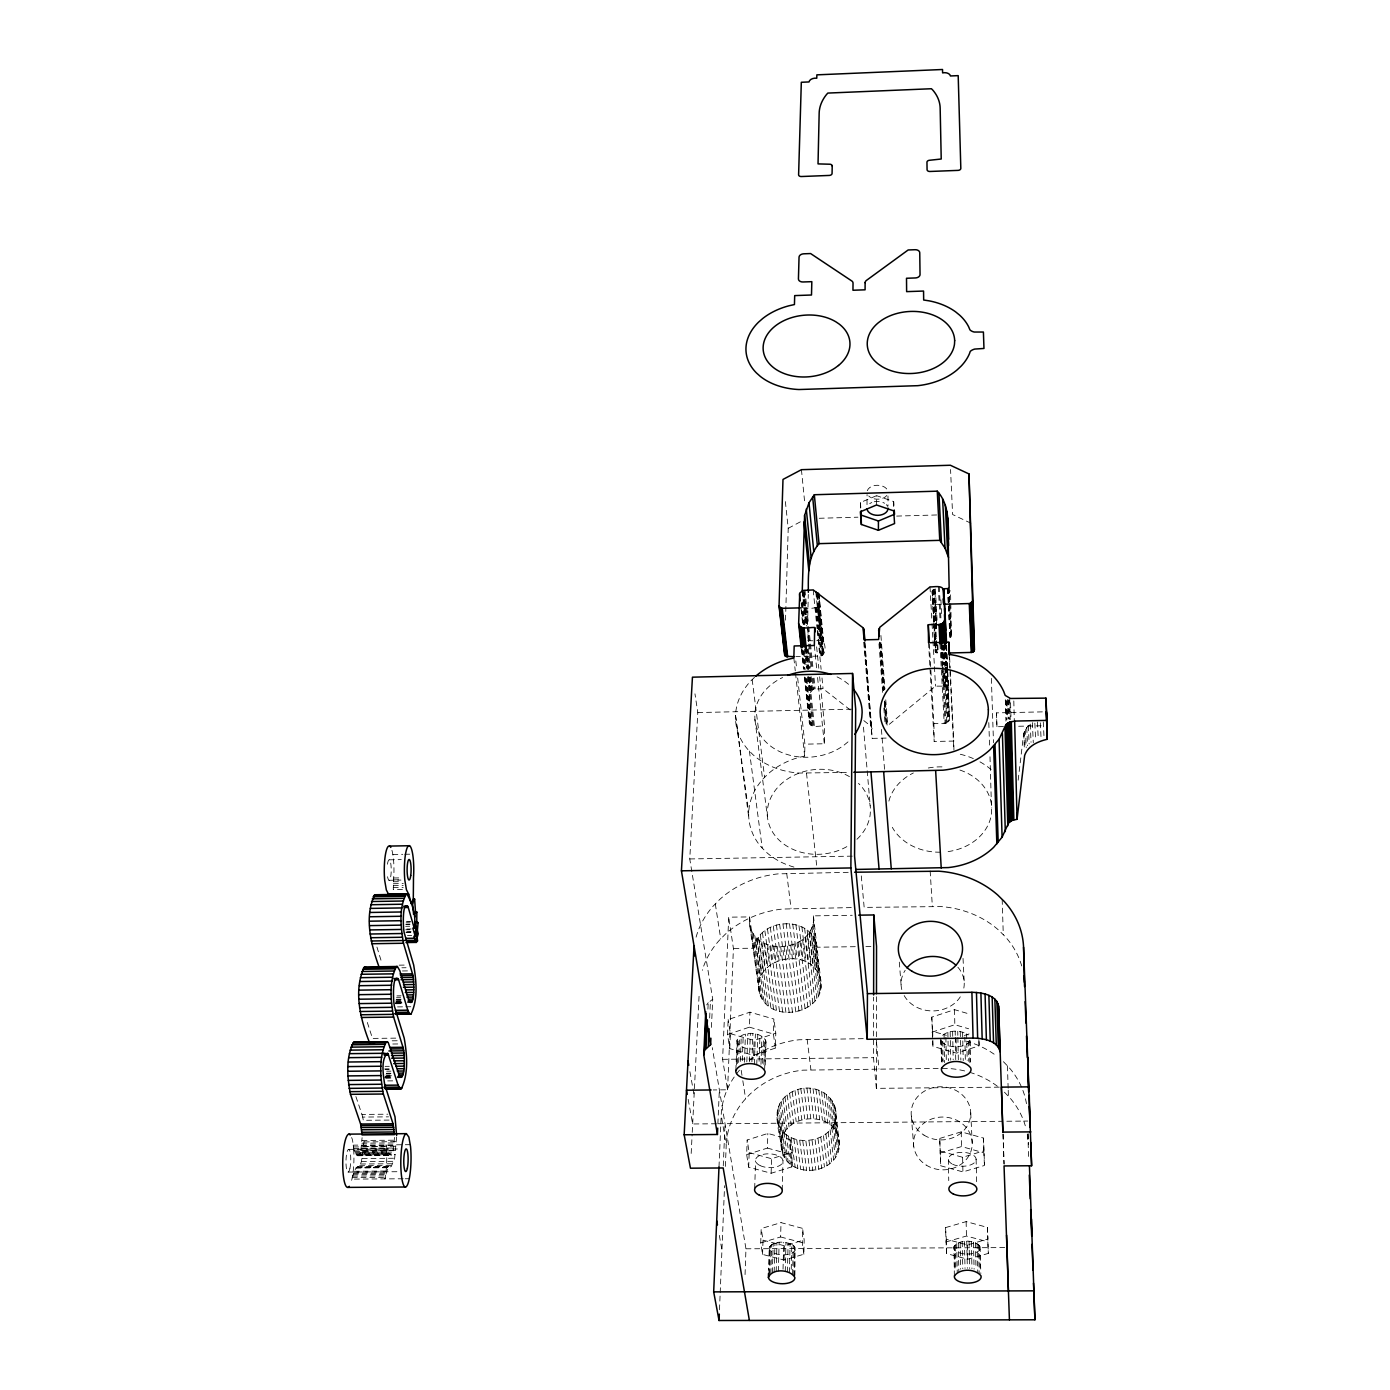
<?xml version="1.0" encoding="UTF-8"?>
<svg xmlns="http://www.w3.org/2000/svg" width="1390" height="1390" viewBox="0 0 1390 1390"><rect width="100%" height="100%" fill="white"/><g stroke="black" fill="none" stroke-linecap="round" stroke-linejoin="round"><path stroke-width="0.75" stroke-dasharray="5 3.75" d="M999.271 1087.154L876.36 1088.353L876.412 1038.886M876.412 1036.731L876.482 995.865M886.16 738.073L872.155 738.368L864.91 641.85M876.36 1088.353L873.493 1057.686L873.615 997.134M876.551 504.97L876.569 495.657L893.683 501.564L894.1 507.923M867.013 504.657L867.065 494.562M860.375 508.097L860.41 502.52L876.569 495.657M737.048 1040.154L737.03 1041.492A14.543 7.715 2.5 0 0 752.668 1049.033A14.543 7.715 2.5 0 0 765.994 1041.179C761.32 1031.31 742.26 1030.476 737.048 1040.154L735.849 1070.422M391.928 850.298A24.082 4.848 -89.9 0 1 393.683 877.994L393.248 889.635L403.169 889.478M816.729 640.773C826.477 636.325 827.641 655.211 820.361 656.045L795.862 656.636M797.669 677.99L804.914 744.171L824.305 743.754L824.618 726.014L819.648 676.791M803.055 607.812C809.588 608.611 823.054 609.88 819.023 598.656M803.872 1254.232L802.273 1242.677L802.569 1228.36L781.006 1222.627L761.181 1228.569L760.73 1242.886L762.571 1254.406L784.064 1260.035L803.872 1254.232L804.167 1239.949L802.569 1228.36M396.637 1136.985L394.656 1158.252L391.268 1166.505C386.159 1167.531 386.385 1174.932 384.874 1178.894A26.671 5.299 -88.7 0 0 386.264 1146.854L386.02 1144.873L388.331 1153.405L391.302 1155.333L393.318 1150.208L394.465 1137.402M791.24 1269.261L791.814 1244.45C784.968 1241.513 773.691 1240.28 769.261 1247.525L768.618 1270.234M792.613 1274.283L793.256 1245.336L791.814 1244.45M793.968 867.082A70.334 57.755 -5.5 0 1 765.386 851.34L760.886 846.632A70.334 57.755 -5.5 0 1 763.232 778.713L767.958 774.022A70.334 57.755 -5.5 0 1 798.416 757.55L804.654 756.073L804.914 744.171M807.607 624.649L808.285 594.486M793.725 1275.273L794.368 1246.344L793.256 1245.336M794.472 1276.333L794.368 1246.344M794.889 1275.36L795.115 1247.403M785.263 1271.537L785.958 1242.573M791.796 1166.87L790.059 1154.273L790.406 1139.661L767.836 1133.458L747.177 1140.009L746.656 1154.603L748.671 1167.183L771.137 1173.264L791.796 1166.87L792.144 1152.293L790.406 1139.661M787.418 1271.989L788.113 1243.042M789.398 1272.615L790.076 1243.668M351.618 1137.559C354.241 1142.754 351.948 1153.926 358.724 1155.594L360.861 1150.468L362.095 1137.68M769.261 1247.525L769.243 1248.62A13.153 6.307 2.2 0 0 783.3 1254.875A13.153 6.307 2.2 0 0 795.48 1248.498M778.383 1271.277L779.13 1242.33M760.73 1242.886L780.624 1236.961L781.006 1222.627M782.222 1190.188L782.987 1160.65M783.039 1269.192L783.699 1242.312M784.064 1260.035L784.412 1245.788L804.167 1239.949M403.169 1178.772L351.931 1179.12L354.276 1171.249L356.188 1167.826L359.645 1165.741L361.469 1161.553L364.319 1138.81M772.371 1272.684L773.188 1243.755M781.667 1150.016C780.711 1133.198 769.938 1110.784 784.95 1096.936C790.041 1092.001 796.852 1088.995 803.872 1088.248C817.355 1086.563 832.349 1094.799 835.39 1108.594L839.386 1144.074C839.421 1176.687 784.238 1180.214 781.267 1147.289C777.948 1111.844 839.456 1108.004 839.386 1144.074M774.161 1272.041L774.96 1243.112M776.193 1271.572L776.958 1242.625M775.377 1048.112L773.413 1034.004L773.865 1019.026L749.94 1012.163L728.151 1019.582L727.526 1034.525L729.767 1048.616L753.589 1055.34L775.377 1048.112L775.794 1033.17L773.865 1019.026M785.506 620.166L788.217 528.322L785.263 500.678M771.137 1173.264L771.572 1158.721L792.144 1152.293M768.931 1273.31L769.695 1246.465M769.678 1274.369L770.512 1245.457M770.859 1273.466L771.676 1244.536M765.247 1064.966L765.994 1041.179M762.571 1254.406L763.006 1240.141L761.181 1228.569M746.656 1154.603L767.402 1148.088L767.836 1133.458M754.683 1188.259L755.587 1160.859M759.096 1061.265L759.965 1035.289M760.973 1064.375L761.894 1036.228M762.676 1063.298L763.51 1037.322M763.927 1064.497L764.743 1038.539M764.639 1070.126L765.595 1039.824M989.993 756.768L991.626 812.507A52.021 42.673 -1.3 0 1 945.912 851.861M753.589 1055.34L754.11 1040.432L775.794 1033.17M754.353 1064.306L755.395 1033.986M756.751 1064.844L757.776 1034.542M746.83 1061.873L747.855 1033.726M727.526 1034.525L749.401 1027.158L749.94 1012.163M749.349 1061.734L750.357 1033.587M751.903 1061.821L752.894 1033.673M748.671 1167.183L749.175 1152.623L747.177 1140.009M745.057 1274.578L745.961 1248.793L712.305 1047.678M742.277 1060.674L743.25 1034.716M759.131 991.4C752.737 956.251 812.542 945.391 820.673 979.325C827.745 1014.804 766.811 1025.976 759.131 991.4L749.349 922.63L749.558 916.914L728.707 917.174L722.609 1059.319L727.578 1089.795L713.192 1089.951M744.414 1062.255L745.457 1034.108M736.474 1064.792L737.499 1038.851M737.36 1063.559L738.368 1037.618M738.646 1062.447L739.654 1036.488M740.297 1061.474L741.287 1035.515M727.578 1089.795L733.416 948.432L728.707 917.174M729.767 1048.616L730.393 1033.691L728.151 1019.582M719.481 1309.814L720.107 1294.855M720.194 1292.717L724.572 1185.687M725.354 1166.401L726.24 1144.978L721.202 1115.11A85.607 76.519 -7.1 0 1 739.15 1070.561L740.94 1068.649L742.503 1078.71M718.995 1166.888L721.202 1115.11M723.269 1165.845L725.024 1123.676M717.883 1123.867L719.36 1089.882M711.419 1027.401L712.722 999.288L689.77 858.951L697.797 712.566L694.965 693.818M707.91 1009.175L708.222 1002.694L712.722 999.288M709.647 1017.966L710.464 1000.678M691.178 1153.457L692.133 1134.501M692.237 1132.381L699.118 995.049M749.349 922.63C753.554 958.787 816.764 951.889 813.428 915.871L852.226 915.28M929.389 644.109L933.906 723.651C938.215 722.817 948.432 725.997 949.492 719.012L946.538 644.004M936.634 623.015L934.81 589.03L932.099 591.636L933.524 621.921M1018.158 780.19L1023.718 733.242L1026.758 727.561L1032.388 722.609L1033.291 742.781M953.957 1246.674L953.835 1247.768A13.274 6.359 0.6 0 0 968.604 1254.041A13.274 6.359 0.6 0 0 980.124 1246.552C974.216 1239.411 959.587 1239.115 953.957 1246.674L954.339 1274.769M777.01 1117.386C780.45 1153.648 843.087 1144.474 835.39 1108.594M855.267 946.694L816.99 947.233C812.889 914.724 758.714 916.896 753.988 948.206L733.416 948.432M850.228 709.96L823.054 688.676L813.324 689.162L809.762 693.193L809.136 722.053C810.231 728.986 820.43 725.337 824.618 726.014M947.494 588.665L949.874 637.558L951.49 636.238L950.517 590.82M934.949 639.591L936.373 638.218M706.693 1004.918L708.222 1002.694M356.379 1167.652L389.183 1167.27M754.492 677.382L750.739 681.03A73.183 58.363 -5.7 0 0 735.501 715.311L748.88 818.623M948.918 690.048L945.322 686.156L935.505 686.139L887.168 726.067L885.222 700.317M848.004 741.878L843.956 745.214A53.776 42.899 -5.7 0 1 788.199 754.787A53.776 42.899 -5.7 0 1 754.909 719.377L754.787 714.877A53.776 42.899 -5.7 0 1 782.639 677.503M942.663 1035.272C949.735 1029.747 960.872 1029.851 968.135 1034.977M788.217 528.322L800.883 521.545M978.994 1041.562L979.116 1045.853L956.39 1053.134L932.916 1046.357L931.769 1017.132L954.513 1009.661L970.237 1014.266M931.978 1032.179L954.826 1024.725L968.622 1028.756M964.312 1035.481L970.481 1033.482M939.71 1138.445L961.22 1131.842L983.46 1138.08L984.033 1150.816L984.433 1165.48L962.923 1171.909L940.752 1165.793L939.71 1138.445L940.752 1165.793M939.935 1153.127L961.533 1146.559L983.859 1152.797L984.433 1165.48M940.526 1151.146L962.61 1157.279L984.033 1150.816M945.53 1227.613L966.137 1221.619L987.421 1227.387L987.943 1239.046L967.423 1244.919L946.295 1239.255L945.53 1227.613L946.52 1253.589L967.735 1259.253L988.325 1253.415L987.421 1227.387M945.773 1242L966.45 1236.04L987.821 1241.791L988.325 1253.415M848.213 872.329L778.105 873.876A92.279 78.813 -7.2 0 0 719.603 899.573L713.365 905.915A92.279 78.813 -7.2 0 0 695.469 939.605M851.271 907.601L782.57 909.043A90.854 78.361 -7.2 0 0 724.972 934.532L718.839 940.839A90.854 78.361 -7.2 0 0 702.315 970.307M863.225 1038.66L799.163 1039.772A85.607 76.519 -7.1 0 0 748.046 1061.578M938.146 1068.389L803.02 1070.161A84.39 76.033 -7.1 0 0 749.54 1094.625L743.876 1100.706A84.39 76.033 -7.1 0 0 726.24 1144.978M819.231 518.279L857.943 517.184M896.672 516.09L937.555 514.943M939.866 604.337L934.514 604.32L932.256 601.94M807.833 640.686L814.766 640.825M934.758 640.477L935.731 652.397L946.52 653.057M697.797 712.566L853.512 709.126M1003.458 726.588L996.943 726.727L996.491 712.879L1044.203 711.836M1018.644 726.258L1044.689 725.702M928.537 642.736L934.184 741.461L953.748 741.061L953.992 753.015M735.64 721.41A73.183 58.363 -5.7 0 0 748.029 749.679L752.685 754.44A73.183 58.363 -5.7 0 0 799.302 773.066L849.464 772.371M392.849 854.485L402.753 854.311M404.733 854.277L410.676 854.172M389.339 859.819L401.293 859.611M689.77 858.951L852.383 856.136M393.683 877.994L401.606 877.855M393.561 879.87L401.484 879.731M388.974 880.287L400.945 880.078M393.457 881.781L401.38 881.66M393.37 883.727L403.291 883.553M393.318 885.691L403.222 885.517M393.266 887.654L403.187 887.498M1021.719 965.946A91.497 78.9 -0.6 0 0 1005.213 936.652L999.028 930.483A91.497 78.9 -0.6 0 0 940.891 906.575L864.163 907.392L860.931 872.121M406.61 921.761L410.71 921.709M406.141 922.143L410.12 922.074M405.967 924.142L409.946 924.072M405.915 924.506L409.894 924.437M405.671 926.296L409.668 926.244M406.801 929.024L411.127 928.954M405.689 929.788L409.894 929.719M406.853 931.821L411.075 931.752M405.88 932.256L412.031 932.169M406.367 932.325L410.71 932.256M407.479 935.522L411.683 935.47M865.901 946.538L874.414 946.416M399.156 965.164L407.444 965.042M401.884 967.788L406.036 967.735M402.457 970.967L408.66 970.88M396.915 995.865L401.05 995.813M396.515 997.308L400.668 997.256M396.15 999.288L402.388 999.219M396.55 999.914L400.685 999.862M395.733 1000.974L404.056 1000.87M396.411 1001.286L402.683 1001.217M395.264 1002.294L403.587 1002.19M396.862 1002.52L403.135 1002.433M396.845 1003.18L403.083 1003.094M395.264 1003.354L403.621 1003.25M395.785 1003.736L404.142 1003.632M397.523 1006.899L403.743 1006.829M405.81 1006.794L412.048 1006.725M395.716 1038.139L372.468 1038.399L366.63 1020.277M392.171 1040.815L398.513 1040.745M392.762 1044.012L399.086 1043.942M722.609 1059.319L873.493 1057.686M385.099 1066.339L389.322 1066.304M384.856 1068.875L389.096 1068.841M384.995 1069.431L389.217 1069.379M386.663 1071.204L390.903 1071.151M386.281 1073.289L390.52 1073.236M386.733 1073.601L390.955 1073.549M385.847 1075.043L390.086 1075.009M386.472 1075.825L392.884 1075.756M385.36 1076.451L391.719 1076.399M384.822 1077.042L393.353 1076.955M384.839 1077.458L393.335 1077.372M385.325 1077.823L391.719 1077.754M385.864 1078.136L392.797 1077.945M387.688 1080.899L394.048 1080.847M355.892 1096.571L361.956 1114.432L387.827 1114.189M361.956 1114.432L362.686 1117.073L388.54 1116.848M389.131 1120.079L363.311 1120.305L362.686 1117.073M716.389 1123.763L692.654 1123.971L688.033 1098.639M718.543 1123.745L1002.607 1121.278M1006.812 1121.244L1027.766 1121.052M362.026 1140.46L394.395 1140.2M364.25 1141.92L396.515 1141.642M361.852 1143.206L394.256 1142.945M410.328 1144.682L353.199 1145.152L353.442 1147.115A26.636 5.577 -88.5 0 1 350.697 1183.481M361.608 1145.829L394.013 1145.569M363.954 1146.489L396.254 1146.229M353.529 1146.958L386.333 1146.698M361.261 1148.279L393.7 1148.018M353.894 1148.627L386.698 1148.366M348.612 1149.356L397.627 1148.974M354.294 1150.138L387.063 1149.878M360.861 1150.468L393.318 1150.208M363.52 1150.851L395.855 1150.59M354.711 1151.476L387.463 1151.233M360.392 1152.327L392.866 1152.084M355.145 1152.658L387.897 1152.397M355.614 1153.648L388.331 1153.405M359.871 1153.839L392.38 1153.578M356.101 1154.465L388.8 1154.204M359.315 1154.934L395.316 1154.638M356.605 1155.09L389.269 1154.829M357.108 1155.507L389.756 1155.264M357.63 1155.75L391.302 1155.333M362.251 1158.495L394.656 1158.252M361.469 1161.553L393.909 1161.31M360.583 1164.003L393.075 1163.76M359.645 1165.741L392.189 1165.498M357.699 1166.957L391.268 1166.505M356.935 1167.114L389.617 1166.87M356.188 1167.826L389.078 1167.409M356.118 1167.948L388.835 1167.704M354.276 1171.249L387.098 1171.005M348.143 1172.065L397.245 1171.718M353.859 1172.309L386.698 1172.083M353.46 1173.49L386.316 1173.247M353.043 1174.759L385.934 1174.515M352.66 1176.114L385.569 1175.888M352.278 1177.573L385.204 1177.347M405.202 1178.755L409.268 1178.72M745.961 1248.793L1004.848 1247.594M942.368 1068.354L950.343 1068.632A84.999 76.467 1.6 0 1 967.457 1071.655M780.624 1236.961L802.273 1242.677M763.006 1240.141L784.412 1245.788M767.402 1148.088L790.059 1154.273M749.175 1152.623L771.572 1158.721M730.393 1033.691L754.11 1040.432M749.401 1027.158L773.413 1034.004M931.769 1017.132L932.707 1031.345L946.347 1035.307M970.898 523.213L952.602 514.509L950.552 469.525M848.578 684.297L844.668 681.256A53.776 42.899 -5.7 0 0 835.72 676.287M863.816 720.593L871.165 726.414L872.173 728.916M1003.424 1061.699L1009.262 1067.746A86.215 76.971 1.1 0 1 1026.567 1104.338M1004.449 1092.193L1010.2 1098.204A84.999 76.467 1.6 0 1 1025.559 1126.717M376.933 947.042L381.955 963.357M689.909 1071.69L694.114 1095.042M719.325 1235.38L721.931 1249.957M715.311 903.952L720.732 938.876M742.816 1080.725L745.631 1098.83M753.085 933.455L762.38 999.306M777.722 1109.116L784.742 1157.696M749.558 916.914L760.973 996.786M777.166 1111.861L783.421 1155.246M750.53 928.242L759.896 994.145M778.157 1122.79L782.396 1152.675M756.89 938.076L766.099 1003.893M784.047 1132.329L788.217 1162.162M756.838 939.953L761.703 974.738M779.773 1103.869L783.96 1133.858M754.84 935.852L764.1 1001.686M782.153 1130.174L786.34 1160.007M755.569 942.629L760.452 977.396M778.591 1106.457L782.813 1136.429M761.789 941.881L770.859 1007.663M788.547 1136.03L792.665 1165.828M760.313 935.001L765.125 969.82M782.97 1099.09L787.105 1129.114M759.218 940.092L768.357 1005.891M786.184 1134.292L790.319 1164.108M758.436 937.399L763.266 972.201M781.232 1101.401L785.402 1131.408M764.587 943.428L773.57 1009.192M791.119 1137.541L795.184 1167.339M762.467 932.777L767.245 967.614M784.95 1096.936L789.068 1126.977M767.489 928.937L772.18 963.791M789.607 1093.235L793.655 1123.294M767.558 944.696L776.471 1010.46M793.864 1138.792L797.895 1168.573M735.501 715.311L748.724 812.577M764.865 930.744L769.608 965.598M787.174 1094.973L791.257 1125.031M773.952 946.399L782.692 1012.163M799.719 1140.478L803.681 1170.258M770.321 927.356L774.96 962.227M792.213 1091.706L796.227 1121.8M770.703 945.704L779.529 1011.451M796.731 1139.783L800.727 1169.563M777.305 946.816L785.941 1012.58M802.777 1140.895L806.687 1170.675M773.292 926.035L777.896 960.924M794.976 1090.438L798.937 1120.531M749.401 751.069L762.207 848.004M780.693 946.92L789.225 1012.685M805.887 1141.016L809.762 1170.797M776.402 924.976L780.954 959.865M797.86 1089.43L801.787 1119.541M754.909 719.377L767.402 816.677A51.691 42.447 -5.5 0 0 847.309 846.371M784.099 946.712L792.526 1012.493M808.997 1140.842L812.82 1170.623M779.616 924.194L784.116 959.1M800.831 1088.7L804.723 1118.811M786.201 923.516L790.597 958.422M806.947 1088.075L810.735 1118.186M787.452 946.208L795.81 1012.007M812.073 1140.373L815.861 1170.172M752.181 679.623L764.622 777.34M782.9 923.707L787.348 958.614M803.872 1088.248L807.712 1118.359M789.485 923.62L793.846 958.527M810.005 1088.179L813.758 1118.307M790.771 945.409L799.007 1011.225M815.096 1139.626L818.832 1169.424M786.723 873.354L791.049 908.539M807.156 1039.303L810.909 1069.709M792.734 924.002L797.043 958.926M813.028 1088.579L816.747 1118.707M793.968 944.314L802.117 1010.148M818.015 1138.601L821.716 1168.399M799.91 941.325L807.885 1007.211M823.453 1135.752L827.067 1165.585M795.914 924.68L800.171 959.604M815.982 1089.256L819.648 1119.384M797.026 942.959L805.088 1008.81M820.812 1137.298L824.461 1167.114M801.891 926.887L806.061 961.793M821.542 1091.428L825.139 1121.539M802.586 939.466L810.492 1005.37M825.886 1133.962L829.465 1163.812M798.972 925.653L803.194 960.56M818.832 1090.212L822.463 1120.34M807.225 935.088L814.974 1001.043M830.108 1129.775L833.618 1159.66M804.636 928.381L808.772 963.287M824.114 1092.905L827.676 1122.998M805.036 937.364L812.855 1003.302M828.127 1131.964L831.654 1161.832M810.718 930.032L818.363 996.057M833.27 1124.927L836.728 1154.829M809.484 932.082L813.55 966.971M828.614 1096.519L832.124 1126.612M809.119 932.62L816.816 998.628M831.828 1127.412L835.321 1157.314M807.173 930.119L811.274 965.025M826.477 1094.608L830.004 1124.701M813.497 921.657L821.038 987.786M834.626 1105.936L839.195 1146.837M814.749 939.101L818.745 973.973M833.548 1103.365L836.989 1133.423M812.907 924.506L820.482 990.601M835.251 1119.61L838.674 1149.565M813.289 936.599L817.303 971.471M832.176 1100.932L835.633 1130.991M811.986 927.321L819.579 993.381M834.417 1122.303L837.857 1152.24M811.517 934.254L815.565 969.143M830.525 1098.639L834 1128.715M813.428 915.871L821.264 984.937M795.81 660.91L796.748 669.459M793.846 658.009L795.254 670.797M795.497 672.934L804.654 756.073M806.513 773.222L816.695 865.796M803.802 650.85L805.627 667.965M806.756 678.65L811.743 725.702M803.038 650.433L805.071 669.685M805.991 678.233L810.978 725.302M802.378 649.912L804.41 669.163M805.331 677.729L810.335 724.781M801.839 649.321L803.889 668.573M804.793 677.121L809.814 724.173M801.387 649.321L803.507 669.32M804.341 677.121L809.432 723.512M802.586 591.949L806.096 625.761M802.221 590.785L805.818 625.378M808.25 648.713L810.248 668.034M811.152 676.617L812.49 689.492M802.534 601.957L805.001 625.552M807.468 649.147L809.484 668.468M810.37 677.052L811.725 689.927M801.856 602.495L804.324 626.091M806.565 647.549L808.806 669.007M809.71 677.573L811.065 690.448M806.096 647.08L808.337 668.468M809.241 677.034L814.401 726.223M801.3 603.104L803.542 624.562M806.009 648.157L808.268 669.615M809.171 678.198L810.509 691.073M801.543 610.227L803.125 625.239M805.609 648.835L807.642 668.138M808.528 676.722L810.109 691.734M801.057 608.803L802.864 625.952M805.14 647.045L807.277 669.598M808.285 676.982L813.463 726.188M804.445 649.008L806.478 668.26M807.382 676.808L812.577 726.014M804.966 590.142L808.511 624.475M808.719 626.629L813.15 669.546M814.036 678.129L815.131 688.867M804.011 590.229L807.573 624.562M807.781 626.716L812.229 669.632M813.115 678.216L814.21 688.953M803.837 592.366L807.347 626.178M807.555 628.297L808.876 640.964M803.559 592.366L807.051 626.16M807.938 634.622L808.58 640.946M803.09 590.455L806.773 626.108M807.868 636.672L808.424 641.954M808.65 644.091L811.326 669.841M812.212 678.424L813.324 689.162M802.777 592.105L806.287 625.9M816.642 646.837L818.797 668.225M814.332 645.481L816.729 668.99M817.581 677.538L824.305 743.754M815.843 592.071L822.011 655.663M816.677 607.308L821.49 655.872M816.104 607.43L820.934 655.993M815.53 607.482L817.633 628.61M817.841 630.712L820.361 656.045M801.439 469.681L804.827 503.736M813.202 589.933L817.059 628.575M817.268 630.712L821.125 669.355M821.994 677.955L823.054 688.676M818.918 593.669L823.853 643.153M818.693 593.269L823.436 641.885M818.363 592.922L823.123 641.537M817.963 592.609L822.724 641.224M818.901 604.824L823.627 653.839M817.702 594.486L823.471 654.29M817.181 594.312L823.21 654.69M818.102 606.509L822.88 655.072M816.625 594.208L821.212 640.703M817.685 606.839L822.48 655.402M876.534 1042.587L878.949 1069.014M863.485 727.178L870.175 805.87M863.746 642.302L870.609 725.91M864.754 643.361L871.6 726.97M864.25 642.006L872.155 738.368M860.41 502.52L860.914 508.862M881.434 729.403L884.579 769.782M899.313 962.106L901.241 986.744M911.353 1116.205L913.699 1146.246M880.913 635.439L884.961 689.075M885.76 699.795L887.706 725.545M880.843 642.406L884.405 689.596M880.374 642.997L883.953 690.187M884.77 700.908L886.716 726.657M879.679 642.145L883.64 690.813M884.44 701.55L886.403 727.283M879.609 642.84L883.206 690.013M884.353 705.025L885.656 722.192M878.949 643.796L882.72 693.071M883.866 708.066L885.013 723.078M930.153 870.957L932.343 906.332M940.613 1039.824L942.003 1062.238M930.014 586.91L931.926 621.417M932.047 623.571L932.881 638.67M933.003 640.825L934.323 664.559M934.445 666.714L935.505 686.139M934.254 589.169L935.974 621.017M936.078 623.154L936.547 631.651M935.07 604.424L935.991 621.399M936.096 623.519L936.547 632.016M937.242 644.734L937.694 653.231M933.732 589.36L935.418 621.295M935.574 623.346L937.138 653.126M933.263 589.638L934.984 621.486M935.001 623.241L936.617 652.935M932.846 589.968L934.584 621.817M934.706 623.936L935.505 638.809M932.516 590.333L936.148 652.692M932.29 590.75L935.731 652.397M932.134 591.184L934.81 640.026M934.81 641.416L935.401 652.032M933.42 623.172L935.14 651.632M941.899 643.553L943.028 665.063M943.132 667.217L946.034 723.13M938.319 586.684L940.127 621.208M941.36 644.96L943.497 685.948M940.978 643.779L942.09 665.271M942.212 667.426L945.131 723.356M940.005 643.865L944.192 723.443M935.401 588.978L937.207 622.963M937.816 644.769L938.267 653.248M945.982 644.804L947.059 666.383M947.181 668.538L948.154 687.946M945.704 643.692L946.712 665.966M946.885 667.374L949.44 719.759M945.426 644.213L946.52 665.793M946.625 667.947L949.214 720.489M944.887 643.726L945.982 665.237M946.086 667.391L948.814 721.184M944.748 643.692L945.843 665.271M945.947 667.443L946.938 686.851M944.349 644.352L945.443 665.88M945.548 668.034L948.293 721.81M944.071 645.447L945.061 664.872M945.183 667.026L946.173 686.452M943.671 644.908L944.783 666.418M944.887 668.573L947.65 722.348M940.891 599.855L941.777 617.108M943.219 645.168L944.21 664.576M944.661 673.212L945.322 686.156M942.889 645.36L943.88 664.715M944.331 673.333L946.885 722.8M939.275 586.736L941.065 621.26M942.298 644.995L943.306 664.42M943.758 673.038L944.418 686M947.789 588.648L950.169 637.524M949.613 657.279L950.152 668.017M950.256 670.171L953.748 741.061M949.127 654.325L953.783 748.724M963.027 958.37L964.26 983.06M970.724 1112.886L972.218 1143.014M946.399 645.464L948.553 688.606M1043.282 721.897L1043.96 736.022M1040.328 722.835L1041.093 738.994M949.127 587.57L951.281 636.881M948.762 588.178L949.387 600.932M949.492 603.052L951.125 637.054M948.571 588.335L950.934 637.228M948.327 588.474L950.43 637.454M1037.461 721.931L1038.208 738.09M1034.855 723.2L1035.602 739.358M1030.251 724.155L1031.05 742.312M1028.374 725.806L1029.156 743.963M978.838 1039.755L979.116 1045.853M1026.758 727.561L1027.54 745.718M1025.438 729.403L1026.22 747.542M1024.43 731.296L1025.108 747.42M1023.718 733.242L1024.395 749.366M1028.183 1133.719L1028.6 1144.387M1027.835 1133.945L1028.635 1157.714M996.491 712.879L996.7 718.908M996.943 726.709L996.734 720.68M988.794 722.591L989.61 746.082M1003.059 1134.17L1004.119 1164.247M991.365 678.407L993.502 742.747M1003.024 1134.032L1003.98 1163.812M1002.173 899.417L1003.285 934.74M1007.437 1065.869L1008.15 1088.214M1008.219 1090.246L1008.41 1096.328M767.402 816.677L767.263 812.247A51.691 42.447 -5.5 0 1 796.192 774.317A51.691 42.447 -5.5 0 1 849.446 776.628M1007.576 699.448L1008.098 718.699M1006.985 701.168L1007.455 718.3M1006.377 700.716L1006.899 719.985M1005.821 700.23L1006.36 719.499M1005.318 699.709L1005.926 721.115M983.46 1138.08L983.859 1152.797M1010.582 702.767L1011.034 719.881M1009.696 698.267L1010.252 719.673M1008.984 700.126L1009.505 719.395M1008.254 699.813L1008.775 719.064M980.124 1246.552L980.819 1273.57M979.464 1245.475L980.106 1270.425M1013.814 700.977L1014.283 720.246M978.438 1244.467L979.168 1273.588M976.11 1159.208L976.683 1182.56M977.066 1243.563L977.778 1272.684M975.38 1242.782L975.989 1267.749M970.342 1040.884L970.585 1061.89M969.369 1040.259L969.907 1062.62M973.452 1242.156L974.095 1269.192M968.274 1041.075L968.76 1061.404M966.606 1033.882L967.214 1060.309M971.315 1241.687L971.957 1268.74M964.834 1037.01L965.338 1059.371M969.056 1241.409L969.681 1268.462M962.592 1032.179L963.235 1060.64M967.423 1244.919L967.735 1259.253M966.137 1221.619L966.45 1236.04M966.745 1241.322L967.336 1268.375M960.247 1031.623L960.855 1060.083M962.61 1157.279L962.923 1171.909M964.434 1241.444L965.025 1268.479M961.22 1131.842L961.533 1146.559M957.745 1031.293L957.832 1035.359M957.866 1037.409L958.335 1059.771M962.21 1241.739L962.784 1268.775M956.077 1038.139L956.39 1053.134M960.143 1242.226L960.681 1269.244M955.173 1031.206L955.26 1035.272M955.295 1037.305L955.747 1059.667M954.513 1009.661L954.826 1024.725M958.283 1242.869L958.857 1271.972M952.619 1031.363L952.793 1039.494M952.828 1041.527L953.175 1059.823M956.685 1243.668L957.258 1272.754M955.417 1244.589L955.886 1269.504M954.496 1245.596L954.965 1270.512M950.169 1031.745L950.708 1060.205M947.876 1032.353L948.397 1060.796M948.362 1159.416L948.745 1180.631M945.895 1037.218L946.295 1059.562M944.071 1034.143L944.557 1062.568M946.295 1239.255L946.52 1253.589M942.768 1041.371L943.115 1061.665M941.725 1040.571L942.055 1060.883M940.943 1039.199L941.517 1064.219M933.906 723.651L934.184 741.461M932.707 1031.345L932.916 1046.357M893.683 501.564L893.718 510.877M887.984 495.987L888.001 506.082M387.463 864.215A10.269 2.068 -89.9 0 1 390.486 862.113A10.269 2.068 -89.9 0 1 390.607 877.229A10.269 2.068 -89.9 0 1 387.567 876.743M957.866 967.197A31.605 27.244 -0.6 0 1 962.888 991.539M960.316 996.804A31.605 27.244 -0.6 0 1 931.37 1010.912A31.605 27.244 -0.6 0 1 903.848 994.962M901.78 989.558A31.605 27.244 -0.6 0 1 905.185 970.29M965.928 1041.093A86.215 76.971 1.1 0 1 996.925 1056.226M969.542 1072.263A84.999 76.467 1.6 0 1 998.037 1086.737M1027.262 1134.588A84.999 76.467 1.6 0 1 1028.044 1142.58M969.89 1040.884A14.682 7.784 0.3 0 1 956.042 1046.792A14.682 7.784 0.3 0 1 941.569 1041.197M960.299 754.249A70.768 58.067 -1.3 0 1 973.747 758.766M979.985 761.859A70.768 58.067 -1.3 0 1 991.105 769.574M940.422 852.192A52.021 42.673 -1.3 0 1 905.151 841.628L901.259 838.483A52.021 42.673 -1.3 0 1 892.31 827.311M888.888 801.126A52.021 42.673 -1.3 0 1 900.928 781.458L904.716 778.278A52.021 42.673 -1.3 0 1 913.369 772.979M928.312 767.992A52.021 42.673 -1.3 0 1 944.349 767.002M959.951 770.06A52.021 42.673 -1.3 0 1 991.765 808.042M856.952 839.265A51.691 42.447 -5.5 0 0 870.157 814.766L870.453 810.301A51.691 42.447 -5.5 0 0 858.516 783.387M869.706 503.684A10.529 6.95 0.4 0 1 871.791 502.52M874.275 501.738A10.529 6.95 0.4 0 1 884.596 503.25M886.368 504.657A10.529 6.95 0.4 0 1 887.532 506.307M886.82 495.466A10.46 6.967 0.3 0 1 868.733 495.987M867.291 490.74A10.46 6.967 0.3 0 1 877.02 485.266A10.46 6.967 0.3 0 1 887.498 490.149M349.88 1168.625A11.363 2.38 -88.5 0 0 349.22 1149.704A11.363 2.38 -88.5 0 0 346.006 1163.812A11.363 2.38 -88.5 0 0 349.88 1168.625M923.968 1135.109A29.781 26.584 1.1 0 0 970.62 1115.666A29.781 26.584 1.1 0 0 928.259 1089.239A29.781 26.584 1.1 0 0 923.968 1135.109M926.14 1165.046A29.364 26.41 1.6 0 0 972.131 1145.794A29.364 26.41 1.6 0 0 930.362 1119.489A29.364 26.41 1.6 0 0 926.14 1165.046M952.671 1164.264A13.865 6.95 0.5 0 0 975.728 1161.015A13.865 6.95 0.5 0 0 958.318 1152.605A13.865 6.95 0.5 0 0 952.671 1164.264M760.295 1165.671A13.744 6.881 2.3 0 0 782.779 1162.44A13.744 6.881 2.3 0 0 764.795 1154.082A13.744 6.881 2.3 0 0 760.295 1165.671"/><path stroke-width="1.5" d="M876.482 993.711L876.534 946.381L873.789 914.95L858.69 915.176M878.411 530.302L894.569 523.561L893.718 510.877L876.551 504.97L860.358 511.815L861.366 524.482L878.411 530.302L878.428 521.007L894.535 514.248L894.239 510.026M945.704 643.692L943.932 590.802C942.854 584.599 933.976 587.136 930.014 586.91L879.696 627.376L878.619 639.504L864.076 639.852L863.068 627.793L813.202 589.933L803.09 590.455L799.754 593.061L798.642 623.641C799.858 630.747 810.405 626.803 814.696 627.568L815.131 631.842M873.615 994.962L873.789 914.95M867.43 993.642L971.905 992.304C981.705 992.495 996.178 994.684 998.611 1006.082L1000.07 1051.778C997.516 1040.328 982.904 1038.33 973.052 1038.087L867.256 1039.286L867.43 993.642L854.555 856.101L855.684 709.091L852.557 673.455L692.446 677.173L681.43 870.818L710.62 1044.689L704.522 1050.267L703.774 1054.993L717.431 1134.483L684.158 1134.761L693.714 951.907A92.279 78.813 -7.2 0 1 694.322 945.721M861.366 524.482L861.088 510.964M867.256 1039.286L850.871 867.951L852.557 673.455M416.375 942.073L416.479 931.648L415.002 927.53L416.34 927.512L415.21 936.217L413.855 936.235C415.488 939.084 415.315 942.976 416.288 942.403L417.521 940.908L416.635 931.682L415.645 932.099M369.896 1043.612C360.705 1020.382 352.886 990.566 364.475 966.971L397.349 966.484L399.816 970.689L408.955 1001.13C415.28 1009.47 414.22 977.274 412.5 973.834L403.482 943.254C400.876 927.46 398.496 908.712 406.175 894.256L407.044 894.309C412.656 904.056 416.461 916.827 414.22 928.086L412.865 928.103L415.21 936.217M814.696 627.568L814.332 645.481L794.177 645.968L793.846 658.009L787.366 659.52A73.183 58.363 -5.7 0 0 755.656 676.27M387.254 1041.666L386.333 1041.84C378.48 1057.46 380.252 1077.146 383.362 1094.017L393.04 1123.745L394.43 1134.64L362.06 1134.918L360.618 1124.041L350.488 1094.33C347.239 1077.528 345.467 1057.651 353.703 1042.205L388.158 1042.274L399.278 1075.686C405.95 1083.158 404.698 1051.153 402.978 1047.261L393.631 1017.08C390.781 1000.765 388.696 981.566 396.463 966.536L397.349 966.484M808.337 592.331C808.302 575.773 807.364 557.025 819.023 543.646L814.332 494.736L937.26 491.174C949.266 504.136 948.032 522.935 948.692 539.268M814.332 494.736L808.997 502.78L804.584 515.447L802.239 591.358M379.47 968.152C371.321 945.808 363.641 917.157 374.831 894.76L408.73 894.152L411.249 903.587L412.587 903.569L414.62 899.104L413.299 899.122L411.249 903.587M768.409 1277.514C771.884 1268.149 790.25 1269.157 794.837 1277.427A13.257 6.272 2.2 0 1 782.57 1283.735A13.257 6.272 2.2 0 1 768.409 1277.514L768.531 1273.396M784.638 650.068L785.611 656.271L793.829 656.671M800.97 607.864L781.667 608.316L779.043 606.283L782.987 479.428L801.439 469.681L950.36 465.25L968.986 473.938L974.477 649.808L971.819 652.414L948.571 653.005M1029.434 1165.724L1034.925 1319.788L719.047 1320.5L719.308 1314.089M414.811 921.64L418.095 922.595L417.226 932.151M719.047 1320.5L713.678 1291.883L718.995 1166.888M717.431 1134.483L717.709 1128.107M710.62 1044.689L710.916 1038.208M703.774 1054.993L705.72 1011.607M704.522 1050.267L706.276 1013.571M706.068 1048.06L707.406 1019.982M708.327 1046.062L709.143 1028.774M968.986 473.938L972.514 601.366L969.855 603.538L944.053 604.233M944.505 620.027C943.289 627.168 932.742 623.815 928.277 624.77L928.537 642.736L948.884 642.25L949.509 655.142M416.131 921.622L415.297 928.051L416.618 928.034L418.268 933.75L416.183 940.926L417.521 940.908M416.618 928.034L415.297 931.7M855.597 869.445L948.206 867.586A70.768 58.067 -1.3 0 0 993.624 847.361L1002.103 837.18L1008.636 822.828L1005.891 724.659L1009.765 722.088L1014.648 721.08L1047.035 720.385L1047.261 739.289C1038.174 741.356 1027.853 745.909 1024.656 755.413L1017.046 819.318L1012.354 820.291L1008.636 822.828M853.773 772.284L942.924 770.199A73.653 58.71 -1.9 0 0 990.236 749.54L999.08 739.202L1005.891 724.659M385.621 1089.03L401.415 1088.665C408.73 1073.323 407.062 1054.454 404.177 1038.035L394.864 1007.802C392.988 1004.31 392.015 970.967 398.6 979.794L407.791 1010.183L409.338 1013.536L411.023 1014.04C418.251 999.271 416.322 980.853 413.664 964.955L404.664 934.341C402.805 931.213 402.005 897.853 408.243 907.444L414.22 928.086M415.523 912.101L416.844 912.083L413.594 914.359L415.523 912.101L414.62 899.104M364.475 966.971L366.334 967.631M819.023 543.646L939.762 540.345L945.026 548.112L948.519 557.373M943.462 588.769L948.067 588.578L949.144 587.345L947.685 517.914M1047.035 720.385L1045.94 698.128L1010.478 698.475L1005.196 695.417L1003.667 691.351A73.653 58.71 -1.9 0 0 992.669 675.453L987.699 670.901A73.653 58.71 -1.9 0 0 955.677 655.541L949.127 654.325L948.884 642.25M389.582 846.076L409.494 845.728M681.43 870.818L850.871 867.951M854.572 872.225L938.841 871.2A92.939 79.352 -0.9 0 1 997.846 895.143L1004.119 901.346A92.939 79.352 -0.9 0 1 1023.561 947.198L1031.623 1165.741L1004.049 1165.932L1009.418 1319.84M390.816 847.431A24.082 4.848 -89.9 0 0 385.551 853.947A24.082 4.848 -89.9 0 0 384.717 880.513L386.351 890.017L388.296 893.735L408.73 894.152M373.945 895.421L405.324 894.917M393.301 895.334L374.831 894.76M373.059 896.793L404.49 896.289M372.242 898.844L403.726 898.34M371.512 901.519L403.031 901.015M370.869 904.734L402.422 904.23M403.639 906.228L407.809 906.158M404.09 907.514L408.243 907.444M370.331 908.417L401.918 907.931M369.931 912.466L401.536 911.979M369.671 916.757L401.31 916.271M369.566 921.188L401.206 920.701M418.095 922.595L416.774 922.613L416.844 912.083M369.601 925.618L401.258 925.132M369.792 929.927L401.449 929.458M370.14 934.01L401.78 933.524M370.609 937.729L402.231 937.26M405.776 938.372L414.446 938.233M371.2 940.995L402.805 940.526M404.351 940.474L415.176 940.318M406.87 941.794L415.958 941.725M406.019 942.542L416.288 942.403M371.912 943.723L403.482 943.254M363.555 967.77L395.577 967.318M362.651 969.282L394.708 968.83M361.8 971.471L393.909 971.019M361.018 974.286L393.179 973.851M400.042 973.99L412.5 973.834M400.442 975.606L412.899 975.433M360.358 977.674L392.553 977.24M400.789 977.535L413.23 977.361M393.874 978.595L398.131 978.525M394.343 979.846L398.6 979.794M401.067 979.724L413.508 979.55M359.802 981.514L392.032 981.079M403.326 982.105L413.699 981.966M403.447 984.659L413.803 984.52M359.385 985.701L391.632 985.267M403.465 987.3L413.838 987.161M359.107 990.132L391.389 989.697M405.48 989.923L413.786 989.802M405.341 992.495L413.647 992.39M359.002 994.667L391.285 994.25M407.201 994.927L413.421 994.84M406.905 997.169L413.143 997.082M359.037 999.202L391.32 998.802M408.625 999.132L412.778 999.08M408.208 1000.817L412.378 1000.765M407.757 1002.12L411.909 1002.068M359.228 1003.597L391.528 1003.198M359.576 1007.733L391.858 1007.333M395.194 1010.339L407.791 1010.183M360.08 1011.503L392.328 1011.103M395.959 1012.354L408.538 1012.198M394.69 1013.71L409.338 1013.536M360.688 1014.769L392.936 1014.37M395.542 1014.335L411.023 1014.04M361.417 1017.48L393.631 1017.08M353.703 1042.205L386.333 1041.84M375.144 1042.431L354.676 1042.048M352.73 1043.126L385.412 1042.743M351.792 1044.776L384.509 1044.411M350.906 1047.139L383.675 1046.757M390.26 1047.417L402.978 1047.261M390.677 1048.998L403.378 1048.859M350.106 1050.128L382.928 1049.763M388.922 1050.962L403.726 1050.788M349.411 1053.655L382.267 1053.307M383.466 1053.151L388.071 1053.915L398.061 1085.121L400.546 1088.891M391.32 1053.151L404.004 1053.012M383.727 1053.967L388.071 1053.915M384.213 1055.201L388.54 1055.149M391.511 1055.583L404.212 1055.444M348.82 1057.668L381.729 1057.303M391.632 1058.19L404.316 1058.051M393.77 1060.865L404.351 1060.761M348.386 1062.012L381.312 1061.647M393.717 1063.593L404.281 1063.472M348.108 1066.582L381.051 1066.234M395.681 1066.234L404.142 1066.13M397.575 1068.736L403.917 1068.684M347.987 1071.256L380.947 1070.908M397.262 1071.082L403.621 1071.012M399 1073.149L403.239 1073.097M398.583 1074.922L402.822 1074.87M348.021 1075.912L380.982 1075.565M398.096 1076.329L402.353 1076.277M397.592 1077.337L401.832 1077.285M348.23 1080.395L381.19 1080.047M348.577 1084.582L381.538 1084.252M385.221 1085.243L398.061 1085.121M383.866 1087.241L398.826 1087.084M385.291 1087.866L402.301 1087.692M349.099 1088.37L382.024 1088.04M384.717 1088.509L399.66 1088.353M386.524 1088.804L401.415 1088.665M349.724 1091.654L382.632 1091.341M711.141 1089.969L686.486 1090.212L687.251 1094.417M350.488 1094.33L383.362 1094.017M360.618 1124.041L393.04 1123.745M361.07 1125.622L393.474 1125.327M361.435 1127.551L393.822 1127.273M361.73 1129.775L394.117 1129.497M361.939 1132.259L394.326 1131.981M349.29 1186.295A26.636 5.577 -88.5 0 1 342.722 1164.698A26.636 5.577 -88.5 0 1 348.925 1134.136L406.384 1133.649L408.868 1137.09L410.554 1146.646A26.688 5.091 -88.9 0 1 407.253 1185.288A26.688 5.091 -88.9 0 1 400.824 1165.254A26.688 5.091 -88.9 0 1 406.384 1133.649M998.611 1006.082L1002.885 1132.103L1030.894 1131.877M347.83 1187.39L405.55 1187.008M713.678 1291.883L1034.299 1290.841M815.843 592.071L819.11 594.538M861.418 515.186L878.428 521.007M348.925 1134.136L350.349 1134.987M387.549 1053.116C380.652 1059.163 383.258 1074.974 384.648 1084.339L395.003 1116.778L396.619 1135.456M408.295 893.423L406.419 889.687L404.82 880.183A24.099 4.709 -89.9 0 1 408.816 845.676A24.099 4.709 -89.9 0 1 413.49 877.663L413.299 899.122M388.296 893.735L389.165 895.369M414.585 921.431L416.34 927.512M684.158 1134.761L690.448 1168.191L723.182 1167.965L749.384 1320.431M688.015 1061.074L688.762 1065.331M716.701 1220.82L717.449 1224.972M693.714 951.907L694.392 955.973M412.587 903.569L413.594 914.359M782.24 608.334L787.696 656.827M781.667 608.316L787.14 656.792M781.111 608.212L786.584 656.688M780.589 608.021L786.08 656.514M780.138 607.778L785.611 656.271M779.738 607.482L785.228 655.958M779.408 607.117L784.916 655.611M779.008 605.832L784.672 655.211M801.318 627.324L803.351 646.576M800.536 626.907L802.586 646.159M799.875 626.386L802.152 647.775M799.337 625.778L801.613 647.167M798.642 623.641L801.213 647.914M804.08 627.828L806.096 647.08M799.476 593.791L800.049 600.966M803.125 627.793L805.14 647.045M802.186 627.62L804.219 646.871M803.907 521.962L808.824 570.786M806.287 509.018L811.152 557.876M804.584 515.447L809.484 564.288M808.997 502.78L813.793 551.656M812.646 496.803L817.372 545.714M870.957 771.937L879.071 869.063M863.85 628.992L864.997 641.033M863.52 628.367L864.406 639.087M883.658 771.693L891.268 868.854M878.914 628.61L879.192 635.716M878.636 629.965L879.123 636.394M935.644 770.651L941.221 868.003M928.277 624.77L929.267 641.971M940.908 624.197L941.899 643.553M939.953 624.405L940.978 643.779M938.997 624.51L940.005 643.865M943.15 588.7L943.81 601.644M944.453 614.589L945.217 629.687M943.132 598.899L943.358 603.208M944.192 621.521L945.287 643.031M937.26 491.174L939.762 540.345M943.793 622.216L944.887 643.726M943.254 622.842L944.244 642.215M942.576 623.398L943.567 642.753M941.777 623.849L942.785 643.205M1047.261 739.289L1045.94 698.128M942.611 498.941L945.026 548.112M938.945 493.155L941.412 542.326M943.845 590.072L946.538 642.58M943.567 589.36L944.227 602.304M944.557 608.768L945.634 630.348M945.843 634.674L946.277 643.292M947.024 511.416L948.64 545.592M945.322 505.057L947.685 554.21M970.411 603.416L972.375 652.292M969.855 603.538L971.819 652.414M969.264 603.607L971.263 652.466M1023.561 947.198L1024.534 986.57M1025.125 1001.617L1025.976 1023.092M1026.498 1035.984L1027.332 1057.46M1027.94 1072.489L1028.704 1091.828L1027.94 1057.443M1029.278 1106.44L1030.112 1127.429M1030.702 1142.319L1031.623 1165.741M1016.802 813.324L1017.046 819.318L1014.648 721.08M1029.295 1175.019L1030.216 1198.806M1030.65 1209.613L1031.658 1235.571M1032.996 1270.13L1032.058 1244.328M1033.5 1283.092L1034.925 1319.788M972.566 600.914L974.303 650.694M972.149 602.235L974.077 651.111M971.819 602.6L973.765 651.476M971.419 602.93L973.365 651.806M970.932 603.208L972.896 652.084M994.997 744.553L998.194 842.444M993.607 746.013L996.856 843.886M1006.586 1235.154L1008.41 1290.928M1002.885 1132.103L1001.426 1087.136L1029.104 1086.858L1029.208 1091.133M998.124 1003.649L999.584 1049.363M999.08 739.202L1002.103 837.18M996.856 1001.286L998.315 1047.018M994.858 999.097L996.283 1044.846M992.165 997.116L993.572 1042.865M1002.416 733.572L1005.3 831.602M988.881 995.414L990.236 1041.179M985.076 994.041L986.396 1039.807M1008.306 722.783L1010.964 820.969M1007.646 723.2L1010.322 821.386M1007.02 723.651L1009.713 821.82M1006.43 724.138L1009.157 822.307M1005.005 727.682L1007.785 825.799M980.906 993.051L982.157 1038.834M1011.312 721.566L1013.849 819.77M1010.53 721.792L1013.084 819.996M1009.765 722.088L1012.354 820.291M1009.018 722.418L1011.642 820.604M976.458 992.46L977.656 1038.243M971.905 992.304L973.052 1038.087M1031.502 1219.082L1031.884 1235.919M1029.295 1095.407L1029.851 1121.035M414.915 914.342L414.95 916.914M1023.839 976.093A91.497 78.9 -0.6 0 1 1024.361 982.278M906.975 967.892A31.605 27.244 -0.6 0 1 955.747 965.025M854.746 734.354A53.776 42.899 -5.7 0 0 861.8 717.049L862.13 712.531A53.776 42.899 -5.7 0 0 853.113 688.849M787.644 675.401A53.776 42.899 -5.7 0 1 830.803 674.393M888.019 508.097A10.529 6.95 0.4 0 1 878.011 515.325A10.529 6.95 0.4 0 1 866.995 508.688M865.119 282.709L865.084 289.815L852.956 290.249L853.026 283.143A4.657 3.232 -4.6 0 0 851.688 280.902L810.596 253.553L803.715 253.814A4.604 3.162 -5.4 0 0 799.042 257.15L798.433 278.921A4.639 3.214 -5.4 0 0 802.968 281.979L811.83 281.666L811.499 295.01L794.698 295.601L794.437 304.549L789.034 305.765A60.795 43.125 -5.4 0 0 762.641 318.571L758.558 322.15A60.795 43.125 -5.4 0 0 756.438 372.937L760.313 376.395A60.795 43.125 -5.4 0 0 798.972 389.53L917.8 385.673A61.108 43.333 -3.3 0 0 957.067 369.931L961.046 366.195A61.108 43.333 -3.3 0 0 969.473 353.651L970.237 351.409A9.469 6.742 -2 0 1 974.755 349.064L983.964 348.456L983.408 332.036L974.268 332.036A8.34 5.873 -2.1 0 1 969.925 329.83L968.674 326.841A61.108 43.333 -3.3 0 0 959.691 315.2L955.608 311.864A61.108 43.333 -3.3 0 0 929.111 300.848L923.672 300.014L923.551 291.049L906.627 291.639L906.506 278.261L915.419 277.948A4.657 3.232 -3.3 0 0 920.041 274.542L919.746 252.737A4.622 3.18 -3.4 0 0 915.089 249.714L908.156 249.974L866.491 280.363A4.657 3.232 -4.2 0 0 865.119 282.709M735.849 1070.422L735.849 1071.76A14.665 7.662 2.5 0 0 751.608 1079.265A14.665 7.662 2.5 0 0 765.056 1071.447C760.243 1061.63 741.2 1060.778 735.849 1070.422M832.21 165.966L832.071 173.437A2.797 1.877 -4.9 0 1 829.239 175.435L801.335 176.53A2.797 1.859 -5.4 0 1 798.607 174.758L801.318 82.271L808.997 81.941A6.099 3.944 -5.2 0 1 816.764 78.222L816.851 74.852L942.524 69.5L942.611 72.888A6.133 3.961 -3.2 0 1 950.43 75.963L958.197 75.633L960.82 168.381A2.815 1.877 -2.8 0 1 958.058 170.379L929.927 171.474A2.815 1.877 -3.3 0 1 927.078 169.719L926.956 162.213A2.797 1.859 -3.3 0 1 929.719 160.25L941.221 159.016L940.161 108.212A60.604 39.598 -4.2 0 0 932.864 90.176L931.439 88.734L827.832 93.078L826.424 94.642A60.604 39.598 -4.2 0 0 819.162 113.198L818.032 163.898L829.448 164.211A2.797 1.859 -4.9 0 1 832.21 165.966M1046.34 711.784L1046.861 725.667L1046.375 711.784M988.36 709.769L988.203 714.304A54.123 43.142 -1.9 0 1 954.357 751.33A54.123 43.142 -1.9 0 1 898.148 744.084L894.1 740.922A54.123 43.142 -1.9 0 1 880.426 716.649L880.148 712.149A54.123 43.142 -1.9 0 1 893.892 683.255L897.836 680.04A54.123 43.142 -1.9 0 1 955.503 671.578A54.123 43.142 -1.9 0 1 988.36 709.769M954.669 340.672L954.513 343.938A43.75 31.014 -3.3 0 1 926.956 370.904A43.75 31.014 -3.3 0 1 881.677 366.369L878.428 364.145A43.75 31.014 -3.3 0 1 878.463 322.636L881.66 320.273A43.75 31.014 -3.3 0 1 928.364 313.497A43.75 31.014 -3.3 0 1 954.669 340.672M941.569 1068.284L941.43 1069.622A14.803 7.749 0.4 0 0 957.953 1077.146A14.803 7.749 0.4 0 0 970.741 1067.972C964.521 1059.371 947.355 1059.145 941.569 1068.284M954.513 1275.742L954.374 1276.837A13.379 6.325 0.6 0 0 969.264 1283.057A13.379 6.325 0.6 0 0 980.871 1275.638C974.859 1268.566 960.264 1268.236 954.513 1275.742M838.5 365.466L835.216 367.898A43.524 30.875 -5.4 0 1 774.96 368.697A43.524 30.875 -5.4 0 1 775.62 325.712A43.524 30.875 -5.4 0 1 835.929 321.855L839.091 323.992A43.524 30.875 -5.4 0 1 838.5 365.466M410.745 875.544A10.269 1.998 -89.9 0 0 409.268 859.472A10.269 1.998 -89.9 0 0 407.287 874.101A10.269 1.998 -89.9 0 0 410.745 875.544M407.357 1168.208A11.381 2.172 -88.9 0 0 406.697 1149.252A11.381 2.172 -88.9 0 0 403.812 1163.378A11.381 2.172 -88.9 0 0 407.357 1168.208M912.066 971.297A32.092 27.4 -0.9 0 0 962.401 950.951A32.092 27.4 -0.9 0 0 916.809 923.985A32.092 27.4 -0.9 0 0 912.066 971.297M953.227 1193.923A13.987 6.898 0.5 0 0 976.458 1190.709A13.987 6.898 0.5 0 0 958.926 1182.334A13.987 6.898 0.5 0 0 953.227 1193.923M759.357 1195.157A13.848 6.846 2.3 0 0 782.014 1191.96A13.848 6.846 2.3 0 0 763.892 1183.637A13.848 6.846 2.3 0 0 759.357 1195.157"/></g></svg>
